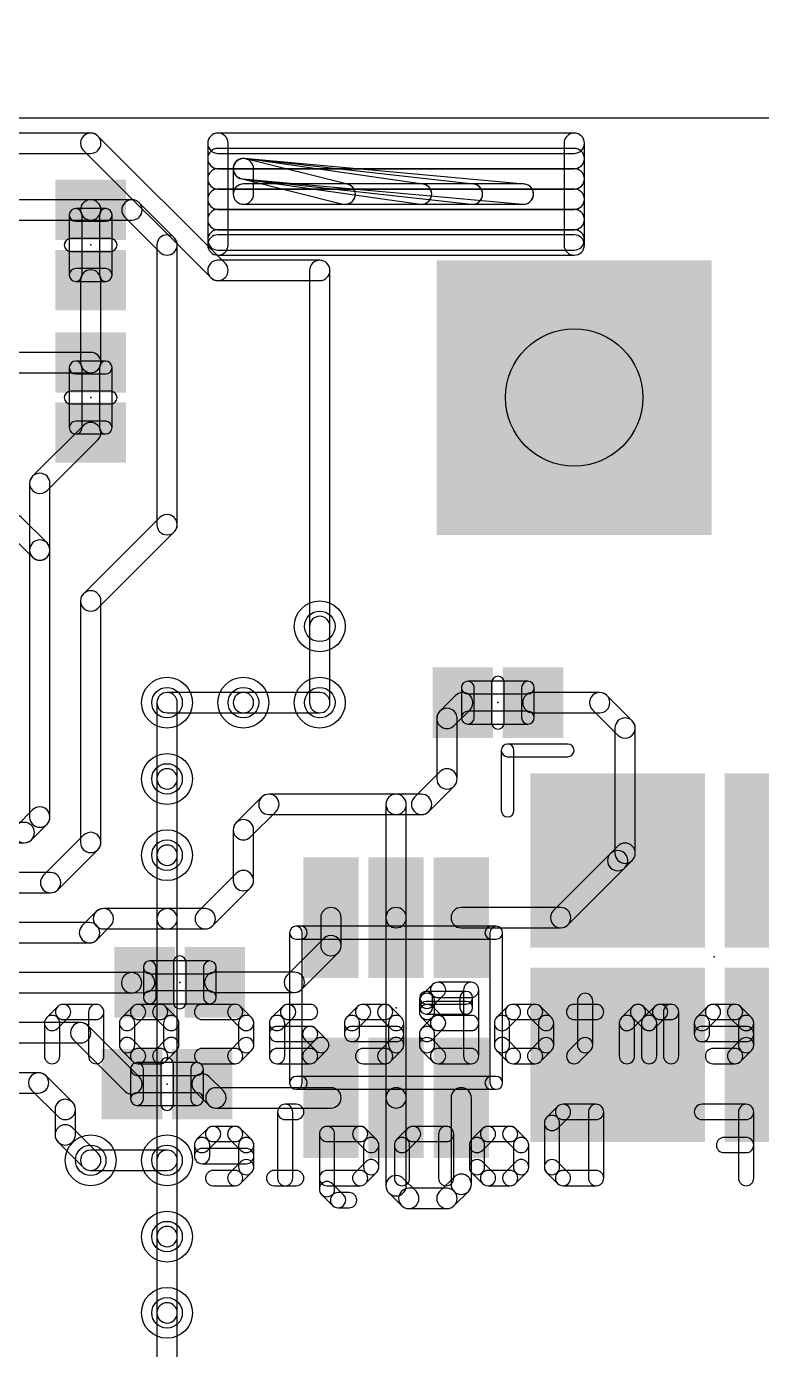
# Model space of a CAD drawing. Extents: x -0.33 to 1.78, y -0.01 to 4.1.
# Drawn here: x 0.935 to 1.224, y 1.276 to 1.796 of the extents above; entities that cross this region are included whole.
import ezdxf

# ---------------------------------------------------------------- set-up
doc = ezdxf.new("R2010")
doc.units = 0
for name, color, linetype in [('1', 22, 'CONTINUOUS'), ('15', 22, 'CONTINUOUS'), ('16', 175, 'CONTINUOUS'), ('18', 82, 'CONTINUOUS'), ('2', 175, 'CONTINUOUS'), ('21', 253, 'CONTINUOUS'), ('23', 7, 'CONTINUOUS'), ('26', 253, 'CONTINUOUS'), ('29', 253, 'CONTINUOUS'), ('30', 253, 'CONTINUOUS'), ('46', 140, 'CONTINUOUS')]:
    doc.layers.add(name, color=color, linetype=linetype)

# ---------------------------------------------------------------- blocks, each defined once
blk = doc.blocks.new('RECT')
blk.add_solid([(-0.5, -0.5), (0.5, -0.5), (-0.5, 0.5), (0.5, 0.5)])
blk = doc.blocks.new('ROUNDV')
blk.add_circle((0, 0), 0.5)
blk = doc.blocks.new('SQUAREV')
blk.add_solid([(-0.5, -0.5), (0.5, -0.5), (-0.5, 0.5), (0.5, 0.5)])

msp = doc.modelspace()

# ---------------------------------------------------------------- linework, layer by layer
at = {"layer": '1'}
for points in [[(0.26, 1.746), (0.96, 1.746, 1), (0.96, 1.754), (0.26, 1.754, 1)], [(0.957172, 1.747172), (1.007172, 1.697172, 1), (1.012828, 1.702828), (0.962828, 1.752828, 1)], [(1.016, 1.74), (1.016, 1.73, 1), (1.024, 1.73), (1.024, 1.74, 1)], [(1.06097, 1.733881), (1.02097, 1.743881, 1), (1.01903, 1.736119), (1.05903, 1.726119, 1)], [(1.02, 1.726), (1.06, 1.726, 1), (1.06, 1.734), (1.02, 1.734, 1)], [(0.905591, 1.71978), (0.96, 1.71978, 1), (0.96, 1.72778), (0.905591, 1.72778, 1)], [(0.97622, 1.72778), (0.96, 1.72778, 1), (0.96, 1.71978), (0.97622, 1.71978, 1)], [(0.992828, 1.712828), (0.979049, 1.726608, 1), (0.973392, 1.720951), (0.987172, 1.707172, 1)], [(0.994, 1.6), (0.994, 1.71, 1), (0.986, 1.71), (0.986, 1.6, 1)], [(1.01, 1.696), (1.05, 1.696, 1), (1.05, 1.704), (1.01, 1.704, 1)], [(1.046, 1.7), (1.046, 1.53, 1), (1.054, 1.53), (1.054, 1.7, 1)], [(0.964, 1.66378), (0.964, 1.69622, 1), (0.956, 1.69622), (0.956, 1.66378, 1)], [(0.96, 1.66778), (0.908583, 1.66778, 1), (0.908583, 1.65978), (0.96, 1.65978, 1)], [(0.942828, 1.613392), (0.962828, 1.633392, 1), (0.957172, 1.639049), (0.937172, 1.619049, 1)], [(0.944, 1.59), (0.944, 1.61622, 1), (0.936, 1.61622), (0.936, 1.59, 1)], [(0.927172, 1.597172), (0.937172, 1.587172, 1), (0.942828, 1.592828), (0.932828, 1.602828, 1)], [(0.962828, 1.567172), (0.992828, 1.597172, 1), (0.987172, 1.602828), (0.957172, 1.572828, 1)], [(0.944, 1.485), (0.944, 1.59, 1), (0.936, 1.59), (0.936, 1.485, 1)], [(0.964, 1.475), (0.964, 1.57, 1), (0.956, 1.57), (0.956, 1.475, 1)], [(1.054, 1.53), (1.054, 1.56, 1), (1.046, 1.56), (1.046, 1.53, 1)], [(1.05, 1.534), (0.99, 1.534, 1), (0.99, 1.526), (1.05, 1.526, 1)], [(0.986, 1.53), (0.986, 1.23, 1), (0.994, 1.23), (0.994, 1.53, 1)], [(0.994, 1.5), (0.994, 1.53, 1), (0.986, 1.53), (0.986, 1.5, 1)], [(0.99, 1.526), (1.02, 1.526, 1), (1.02, 1.534), (0.99, 1.534, 1)], [(1.02, 1.526), (1.05, 1.526, 1), (1.05, 1.534), (1.02, 1.534, 1)], [(1.102828, 1.520951), (1.109049, 1.527172, 1), (1.103392, 1.532828), (1.097172, 1.526608, 1)], [(1.13378, 1.526), (1.16, 1.526, 1), (1.16, 1.534), (1.13378, 1.534, 1)], [(1.157172, 1.527172), (1.167172, 1.517172, 1), (1.172828, 1.522828), (1.162828, 1.532828, 1)], [(1.104, 1.5), (1.104, 1.52378, 1), (1.096, 1.52378), (1.096, 1.5, 1)], [(1.166, 1.52), (1.166, 1.470787, 1), (1.174, 1.470787), (1.174, 1.52, 1)], [(0.994, 1.47), (0.994, 1.5, 1), (0.986, 1.5), (0.986, 1.47, 1)], [(1.092828, 1.487172), (1.102828, 1.497172, 1), (1.097172, 1.502828), (1.087172, 1.492828, 1)], [(1.022828, 1.477172), (1.032828, 1.487172, 1), (1.027172, 1.492828), (1.017172, 1.482828, 1)], [(1.03, 1.486), (1.08, 1.486, 1), (1.08, 1.494), (1.03, 1.494, 1)], [(1.08, 1.486), (1.09, 1.486, 1), (1.09, 1.494), (1.08, 1.494, 1)], [(1.084, 1.445433), (1.084, 1.49, 1), (1.076, 1.49), (1.076, 1.445433, 1)], [(0.936726, 1.476069), (0.942828, 1.482172, 1), (0.937172, 1.487828), (0.931069, 1.481726, 1)], [(1.024, 1.46), (1.024, 1.48, 1), (1.016, 1.48), (1.016, 1.46, 1)], [(0.914331, 1.474898), (0.933898, 1.474898, 1), (0.933898, 1.482898), (0.914331, 1.482898, 1)], [(0.947041, 1.456384), (0.962828, 1.472172, 1), (0.957172, 1.477828), (0.941384, 1.462041, 1)], [(0.986, 1.47), (0.986, 1.445, 1), (0.994, 1.445), (0.994, 1.47, 1)], [(1.167172, 1.473616), (1.164278, 1.470722, 1), (1.169935, 1.465065), (1.172828, 1.467959, 1)], [(1.147474, 1.442605), (1.169935, 1.465065, 1), (1.164278, 1.470722), (1.141817, 1.448261, 1)], [(0.914331, 1.455213), (0.944213, 1.455213, 1), (0.944213, 1.463213), (0.914331, 1.463213, 1)], [(1.007828, 1.442172), (1.022828, 1.457172, 1), (1.017172, 1.462828), (1.002172, 1.447828, 1)], [(0.962356, 1.436699), (0.967828, 1.442172, 1), (0.962172, 1.447828), (0.956699, 1.442356, 1)], [(0.965, 1.441), (0.99, 1.441, 1), (0.99, 1.449), (0.965, 1.449, 1)], [(0.99, 1.441), (1.005, 1.441, 1), (1.005, 1.449), (0.99, 1.449, 1)], [(1.058409, 1.434409), (1.058409, 1.445433, 1), (1.050409, 1.445433), (1.050409, 1.434409, 1)], [(1.076, 1.445433), (1.076, 1.374567, 1), (1.084, 1.374567), (1.084, 1.445433, 1)], [(1.105591, 1.441433), (1.144646, 1.441433, 1), (1.144646, 1.449433), (1.105591, 1.449433, 1)], [(0.914331, 1.435528), (0.959528, 1.435528, 1), (0.959528, 1.443528), (0.914331, 1.443528, 1)], [(1.042828, 1.417172), (1.057238, 1.431581, 1), (1.051581, 1.437238), (1.037172, 1.422828, 1)], [(0.914331, 1.415843), (0.976063, 1.415843, 1), (0.976063, 1.423843), (0.914331, 1.423843, 1)], [(0.976185, 1.415844), (0.981343, 1.416002, 1), (0.981098, 1.423998), (0.975941, 1.423841, 1)], [(1.00878, 1.416), (1.04, 1.416, 1), (1.04, 1.424), (1.00878, 1.424, 1)], [(0.914331, 1.396157), (0.956063, 1.396157, 1), (0.956063, 1.404157), (0.914331, 1.404157, 1)], [(0.953235, 1.397329), (0.973392, 1.377172, 1), (0.979049, 1.382828), (0.958891, 1.402986, 1)], [(0.939528, 1.384472), (0.914331, 1.384472, 1), (0.914331, 1.376472), (0.939528, 1.376472, 1)], [(0.936699, 1.377644), (0.947172, 1.367172, 1), (0.952828, 1.372828), (0.942356, 1.383301, 1)], [(1.012041, 1.377395), (1.006608, 1.382828, 1), (1.000951, 1.377172), (1.006384, 1.371739, 1)], [(0.946, 1.37), (0.946, 1.36, 1), (0.954, 1.36), (0.954, 1.37, 1)], [(1.054409, 1.378567), (1.009213, 1.378567, 1), (1.009213, 1.370567), (1.054409, 1.370567, 1)], [(1.076, 1.374567), (1.076, 1.34, 1), (1.084, 1.34), (1.084, 1.374567, 1)], [(1.109591, 1.340591), (1.109591, 1.374567, 1), (1.101591, 1.374567), (1.101591, 1.340591, 1)], [(0.947172, 1.357172), (0.957172, 1.347172, 1), (0.962828, 1.352828), (0.952828, 1.362828, 1)], [(0.96, 1.346), (0.99, 1.346, 1), (0.99, 1.354), (0.96, 1.354, 1)], [(0.986, 1.35), (0.986, 1.32, 1), (0.994, 1.32), (0.994, 1.35, 1)], [(1.077172, 1.337172), (1.082172, 1.332172, 1), (1.087828, 1.337828), (1.082828, 1.342828, 1)], [(1.102828, 1.332172), (1.108419, 1.337762, 1), (1.102762, 1.343419), (1.097172, 1.337828, 1)], [(1.085, 1.331), (1.1, 1.331, 1), (1.1, 1.339), (1.085, 1.339, 1)], [(0.986, 1.32), (0.986, 1.29, 1), (0.994, 1.29), (0.994, 1.32, 1)], [(0.986, 1.29), (0.986, 1.26, 1), (0.994, 1.26), (0.994, 1.29, 1)]]:
    msp.add_lwpolyline(points, format="xyb", close=True, dxfattribs=at)
at = {"layer": '15'}
for points in [[(1.016, 1.74), (1.016, 1.73, 1), (1.024, 1.73), (1.024, 1.74, 1)], [(1.110442, 1.733976), (1.020442, 1.743976, 1), (1.019558, 1.736024), (1.109558, 1.726024, 1)], [(1.02, 1.726), (1.11, 1.726, 1), (1.11, 1.734), (1.02, 1.734, 1)]]:
    msp.add_lwpolyline(points, format="xyb", close=True, dxfattribs=at)
at = {"layer": '16'}
for points in [[(0.26, 1.746), (0.96, 1.746, 1), (0.96, 1.754), (0.26, 1.754, 1)], [(0.957172, 1.747172), (1.007172, 1.697172, 1), (1.012828, 1.702828), (0.962828, 1.752828, 1)], [(1.016, 1.74), (1.016, 1.73, 1), (1.024, 1.73), (1.024, 1.74, 1)], [(1.130362, 1.733984), (1.020362, 1.743984, 1), (1.019638, 1.736016), (1.129638, 1.726016, 1)], [(1.02, 1.726), (1.13, 1.726, 1), (1.13, 1.734), (1.02, 1.734, 1)], [(1.01, 1.696), (1.05, 1.696, 1), (1.05, 1.704), (1.01, 1.704, 1)], [(1.046, 1.7), (1.046, 1.53, 1), (1.054, 1.53), (1.054, 1.7, 1)], [(1.05, 1.534), (0.99, 1.534, 1), (0.99, 1.526), (1.05, 1.526, 1)], [(0.986, 1.53), (0.986, 1.23, 1), (0.994, 1.23), (0.994, 1.53, 1)]]:
    msp.add_lwpolyline(points, format="xyb", close=True, dxfattribs=at)
at = {"layer": '2'}
for points in [[(1.016, 1.74), (1.016, 1.73, 1), (1.024, 1.73), (1.024, 1.74, 1)], [(1.090566, 1.73396), (1.020566, 1.74396, 1), (1.019434, 1.73604), (1.089434, 1.72604, 1)], [(1.02, 1.726), (1.09, 1.726, 1), (1.09, 1.734), (1.02, 1.734, 1)]]:
    msp.add_lwpolyline(points, format="xyb", close=True, dxfattribs=at)
at = {"layer": '21'}
for points in [[(0.952126, 1.7075), (0.967874, 1.7075, 1), (0.967874, 1.7125), (0.952126, 1.7125, 1)], [(0.952126, 1.6475), (0.967874, 1.6475, 1), (0.967874, 1.6525), (0.952126, 1.6525, 1)], [(1.1225, 1.522126), (1.1225, 1.537874, 1), (1.1175, 1.537874), (1.1175, 1.522126, 1)], [(1.147421, 1.513701), (1.123799, 1.513701, 1), (1.123799, 1.508701), (1.147421, 1.508701, 1)], [(1.121299, 1.511201), (1.121299, 1.487579, 1), (1.126299, 1.487579), (1.126299, 1.511201, 1)], [(1.04063, 1.437028), (1.042598, 1.437028, 1), (1.042598, 1.442028), (1.04063, 1.442028, 1)], [(1.03813, 1.439528), (1.03813, 1.380472, 1), (1.04313, 1.380472), (1.04313, 1.439528, 1)], [(1.117402, 1.437028), (1.11937, 1.437028, 1), (1.11937, 1.442028), (1.117402, 1.442028, 1)], [(1.11687, 1.439528), (1.11687, 1.380472, 1), (1.12187, 1.380472), (1.12187, 1.439528, 1)], [(0.9925, 1.427874), (0.9925, 1.412126, 1), (0.9975, 1.412126), (0.9975, 1.427874, 1)], [(1.107559, 1.416437), (1.091811, 1.416437, 1), (1.091811, 1.411437), (1.107559, 1.411437, 1)], [(1.089311, 1.413937), (1.089311, 1.41, 1), (1.094311, 1.41), (1.094311, 1.413937, 1)], [(1.110059, 1.41), (1.110059, 1.413937, 1), (1.105059, 1.413937), (1.105059, 1.41, 1)], [(1.091811, 1.4075), (1.107559, 1.4075, 1), (1.107559, 1.4125), (1.091811, 1.4125, 1)], [(0.9875, 1.387874), (0.9875, 1.372126, 1), (0.9925, 1.372126), (0.9925, 1.387874, 1)], [(1.04063, 1.377972), (1.042598, 1.377972, 1), (1.042598, 1.382972), (1.04063, 1.382972, 1)], [(1.11937, 1.382972), (1.117402, 1.382972, 1), (1.117402, 1.377972), (1.11937, 1.377972, 1)]]:
    msp.add_lwpolyline(points, format="xyb", close=True, dxfattribs=at)
at = {"layer": '23'}
for points in [[(0.956594, 1.698189), (0.956594, 1.721811, 1), (0.951594, 1.721811), (0.951594, 1.698189, 1)], [(0.954094, 1.719311), (0.965906, 1.719311, 1), (0.965906, 1.724311), (0.954094, 1.724311, 1)], [(0.963406, 1.721811), (0.963406, 1.698189, 1), (0.968406, 1.698189), (0.968406, 1.721811, 1)], [(0.965906, 1.700689), (0.954094, 1.700689, 1), (0.954094, 1.695689), (0.965906, 1.695689, 1)], [(0.956594, 1.638189), (0.956594, 1.661811, 1), (0.951594, 1.661811), (0.951594, 1.638189, 1)], [(0.954094, 1.659311), (0.965906, 1.659311, 1), (0.965906, 1.664311), (0.954094, 1.664311, 1)], [(0.963406, 1.661811), (0.963406, 1.638189, 1), (0.968406, 1.638189), (0.968406, 1.661811, 1)], [(0.965906, 1.640689), (0.954094, 1.640689, 1), (0.954094, 1.635689), (0.965906, 1.635689, 1)], [(1.110689, 1.524094), (1.110689, 1.535906, 1), (1.105689, 1.535906), (1.105689, 1.524094, 1)], [(1.108189, 1.533406), (1.131811, 1.533406, 1), (1.131811, 1.538406), (1.108189, 1.538406, 1)], [(1.129311, 1.535906), (1.129311, 1.524094, 1), (1.134311, 1.524094), (1.134311, 1.535906, 1)], [(1.131811, 1.526594), (1.108189, 1.526594, 1), (1.108189, 1.521594), (1.131811, 1.521594, 1)], [(1.04313, 1.380472), (1.04313, 1.439528, 1), (1.03813, 1.439528), (1.03813, 1.380472, 1)], [(1.04063, 1.437028), (1.11937, 1.437028, 1), (1.11937, 1.442028), (1.04063, 1.442028, 1)], [(1.11687, 1.439528), (1.11687, 1.380472, 1), (1.12187, 1.380472), (1.12187, 1.439528, 1)], [(0.983189, 1.423406), (1.006811, 1.423406, 1), (1.006811, 1.428406), (0.983189, 1.428406, 1)], [(0.985689, 1.414094), (0.985689, 1.425906, 1), (0.980689, 1.425906), (0.980689, 1.414094, 1)], [(1.004311, 1.425906), (1.004311, 1.414094, 1), (1.009311, 1.414094), (1.009311, 1.425906, 1)], [(1.006811, 1.416594), (0.983189, 1.416594, 1), (0.983189, 1.411594), (1.006811, 1.411594, 1)], [(0.978189, 1.383406), (1.001811, 1.383406, 1), (1.001811, 1.388406), (0.978189, 1.388406, 1)], [(0.980689, 1.374094), (0.980689, 1.385906, 1), (0.975689, 1.385906), (0.975689, 1.374094, 1)], [(0.999311, 1.385906), (0.999311, 1.374094, 1), (1.004311, 1.374094), (1.004311, 1.385906, 1)], [(1.11937, 1.382972), (1.04063, 1.382972, 1), (1.04063, 1.377972), (1.11937, 1.377972, 1)], [(1.001811, 1.376594), (0.978189, 1.376594, 1), (0.978189, 1.371594), (1.001811, 1.371594, 1)]]:
    msp.add_lwpolyline(points, format="xyb", close=True, dxfattribs=at)
for p in [(0.96, 1.71), (0.96, 1.65), (1.12, 1.53), (1.205, 1.43), (0.995, 1.42), (1.08, 1.41), (0.99, 1.38)]:
    msp.add_point(p, dxfattribs=at)
at = {"layer": '26'}
for points in [[(1.094363, 1.419143), (1.090026, 1.414806, 1), (1.094269, 1.410564), (1.098606, 1.414901, 1)], [(1.089148, 1.412685), (1.089148, 1.408348, 1), (1.095148, 1.408348), (1.095148, 1.412685, 1)], [(1.109496, 1.420022), (1.096485, 1.420022, 1), (1.096485, 1.414022), (1.109496, 1.414022, 1)], [(1.112496, 1.391), (1.112496, 1.417022, 1), (1.106496, 1.417022), (1.106496, 1.391, 1)], [(1.151267, 1.412685), (1.151267, 1.395337, 1), (1.157267, 1.395337), (1.157267, 1.412685, 1)], [(0.947038, 1.410469), (0.942701, 1.406132, 1), (0.946943, 1.40189), (0.95128, 1.406227, 1)], [(0.96217, 1.411348), (0.949159, 1.411348, 1), (0.949159, 1.405348), (0.96217, 1.405348, 1)], [(0.96517, 1.391), (0.96517, 1.408348, 1), (0.95917, 1.408348), (0.95917, 1.391, 1)], [(0.976408, 1.40189), (0.980745, 1.406227, 1), (0.976503, 1.410469), (0.972166, 1.406132, 1)], [(0.978624, 1.405348), (0.987298, 1.405348, 1), (0.987298, 1.411348), (0.978624, 1.411348, 1)], [(0.985177, 1.406227), (0.989514, 1.40189, 1), (0.993756, 1.406132), (0.989419, 1.410469, 1)], [(1.003752, 1.405348), (1.016763, 1.405348, 1), (1.016763, 1.411348), (1.003752, 1.411348, 1)], [(1.014642, 1.406227), (1.018979, 1.40189, 1), (1.023222, 1.406132), (1.018885, 1.410469, 1)], [(1.035433, 1.410469), (1.031096, 1.406132, 1), (1.035339, 1.40189), (1.039676, 1.406227, 1)], [(1.046228, 1.411348), (1.037554, 1.411348, 1), (1.037554, 1.405348), (1.046228, 1.405348, 1)], [(1.064898, 1.410469), (1.060561, 1.406132, 1), (1.064804, 1.40189), (1.069141, 1.406227, 1)], [(1.075694, 1.411348), (1.06702, 1.411348, 1), (1.06702, 1.405348), (1.075694, 1.405348, 1)], [(1.082152, 1.406132), (1.077815, 1.410469, 1), (1.073572, 1.406227), (1.077909, 1.40189, 1)], [(1.090026, 1.406227), (1.094363, 1.40189, 1), (1.098606, 1.406132), (1.094269, 1.410469, 1)], [(1.123734, 1.40189), (1.128071, 1.406227, 1), (1.123829, 1.410469), (1.119492, 1.406132, 1)], [(1.12595, 1.405348), (1.134624, 1.405348, 1), (1.134624, 1.411348), (1.12595, 1.411348, 1)], [(1.132503, 1.406227), (1.13684, 1.40189, 1), (1.141082, 1.406132), (1.136745, 1.410469, 1)], [(1.158604, 1.411348), (1.14993, 1.411348, 1), (1.14993, 1.405348), (1.158604, 1.405348, 1)], [(1.172937, 1.410469), (1.1686, 1.406132, 1), (1.172843, 1.40189), (1.17718, 1.406227, 1)], [(1.181517, 1.406132), (1.17718, 1.410469, 1), (1.172937, 1.406227), (1.177274, 1.40189, 1)], [(1.181611, 1.410469), (1.177274, 1.406132, 1), (1.181517, 1.40189), (1.185854, 1.406227, 1)], [(1.18807, 1.411348), (1.183733, 1.411348, 1), (1.183733, 1.405348), (1.18807, 1.405348, 1)], [(1.19107, 1.391), (1.19107, 1.408348, 1), (1.18507, 1.408348), (1.18507, 1.391, 1)], [(1.202402, 1.410469), (1.198065, 1.406132, 1), (1.202308, 1.40189), (1.206645, 1.406227, 1)], [(1.213198, 1.411348), (1.204524, 1.411348, 1), (1.204524, 1.405348), (1.213198, 1.405348, 1)], [(1.219656, 1.406132), (1.215319, 1.410469, 1), (1.211077, 1.406227), (1.215413, 1.40189, 1)], [(0.941822, 1.404011), (0.941822, 1.391, 1), (0.947822, 1.391), (0.947822, 1.404011, 1)], [(0.977287, 1.395337), (0.977287, 1.404011, 1), (0.971287, 1.404011), (0.971287, 1.395337, 1)], [(0.988635, 1.404011), (0.988635, 1.395337, 1), (0.994635, 1.395337), (0.994635, 1.404011, 1)], [(1.0181, 1.404011), (1.0181, 1.395337, 1), (1.0241, 1.395337), (1.0241, 1.404011, 1)], [(1.030217, 1.404011), (1.030217, 1.391, 1), (1.036217, 1.391), (1.036217, 1.404011, 1)], [(1.059683, 1.404011), (1.059683, 1.399674, 1), (1.065683, 1.399674), (1.065683, 1.404011, 1)], [(1.083031, 1.395337), (1.083031, 1.404011, 1), (1.077031, 1.404011), (1.077031, 1.395337, 1)], [(1.094363, 1.406132), (1.090026, 1.401795, 1), (1.094269, 1.397553), (1.098606, 1.40189, 1)], [(1.109496, 1.407011), (1.096485, 1.407011, 1), (1.096485, 1.401011), (1.109496, 1.401011, 1)], [(1.124613, 1.395337), (1.124613, 1.404011, 1), (1.118613, 1.404011), (1.118613, 1.395337, 1)], [(1.135961, 1.404011), (1.135961, 1.395337, 1), (1.141961, 1.395337), (1.141961, 1.404011, 1)], [(1.167722, 1.404011), (1.167722, 1.391, 1), (1.173722, 1.391), (1.173722, 1.404011, 1)], [(1.176396, 1.404011), (1.176396, 1.391, 1), (1.182396, 1.391), (1.182396, 1.404011, 1)], [(1.197187, 1.404011), (1.197187, 1.399674, 1), (1.203187, 1.399674), (1.203187, 1.404011, 1)], [(1.220535, 1.395337), (1.220535, 1.404011, 1), (1.214535, 1.404011), (1.214535, 1.395337, 1)], [(1.046228, 1.402674), (1.033217, 1.402674, 1), (1.033217, 1.396674), (1.046228, 1.396674, 1)], [(1.052687, 1.397458), (1.04835, 1.401795, 1), (1.044107, 1.397553), (1.048444, 1.393216, 1)], [(1.062683, 1.396674), (1.080031, 1.396674, 1), (1.080031, 1.402674), (1.062683, 1.402674, 1)], [(1.089148, 1.399674), (1.089148, 1.395337, 1), (1.095148, 1.395337), (1.095148, 1.399674, 1)], [(1.200187, 1.396674), (1.217535, 1.396674, 1), (1.217535, 1.402674), (1.200187, 1.402674, 1)], [(0.980745, 1.393121), (0.976408, 1.397458, 1), (0.972166, 1.393216), (0.976503, 1.388879, 1)], [(0.989514, 1.397458), (0.985177, 1.393121, 1), (0.989419, 1.388879), (0.993756, 1.393216, 1)], [(1.018979, 1.397458), (1.014642, 1.393121, 1), (1.018885, 1.388879), (1.023222, 1.393216, 1)], [(1.04835, 1.388879), (1.052687, 1.393216, 1), (1.048444, 1.397458), (1.044107, 1.393121, 1)], [(1.077815, 1.388879), (1.082152, 1.393216, 1), (1.077909, 1.397458), (1.073572, 1.393121, 1)], [(1.090026, 1.393216), (1.094363, 1.388879, 1), (1.098606, 1.393121), (1.094269, 1.397458, 1)], [(1.128071, 1.393121), (1.123734, 1.397458, 1), (1.119492, 1.393216), (1.123829, 1.388879, 1)], [(1.13684, 1.397458), (1.132503, 1.393121, 1), (1.136745, 1.388879), (1.141082, 1.393216, 1)], [(1.152146, 1.397458), (1.147809, 1.393121, 1), (1.152052, 1.388879), (1.156389, 1.393216, 1)], [(1.215319, 1.388879), (1.219656, 1.393216, 1), (1.215413, 1.397458), (1.211077, 1.393121, 1)], [(0.987298, 1.394), (0.978624, 1.394, 1), (0.978624, 1.388), (0.987298, 1.388, 1)], [(1.016763, 1.394), (1.003752, 1.394, 1), (1.003752, 1.388), (1.016763, 1.388, 1)], [(1.033217, 1.388), (1.046228, 1.388, 1), (1.046228, 1.394), (1.033217, 1.394, 1)], [(1.06702, 1.388), (1.075694, 1.388, 1), (1.075694, 1.394), (1.06702, 1.394, 1)], [(1.096485, 1.388), (1.109496, 1.388, 1), (1.109496, 1.394), (1.096485, 1.394, 1)], [(1.134624, 1.394), (1.12595, 1.394, 1), (1.12595, 1.388), (1.134624, 1.388, 1)], [(1.204524, 1.388), (1.213198, 1.388, 1), (1.213198, 1.394), (1.204524, 1.394, 1)], [(1.040744, 1.372022), (1.036407, 1.372022, 1), (1.036407, 1.366022), (1.040744, 1.366022, 1)], [(1.033407, 1.369022), (1.033407, 1.343, 1), (1.039407, 1.343), (1.039407, 1.369022, 1)], [(1.143378, 1.362564), (1.147715, 1.366901, 1), (1.143472, 1.371143), (1.139135, 1.366806, 1)], [(1.145593, 1.366022), (1.158604, 1.366022, 1), (1.158604, 1.372022), (1.145593, 1.372022, 1)], [(1.155604, 1.369022), (1.155604, 1.343, 1), (1.161604, 1.343), (1.161604, 1.369022, 1)], [(1.217535, 1.372022), (1.200187, 1.372022, 1), (1.200187, 1.366022), (1.217535, 1.366022, 1)], [(1.220535, 1.343), (1.220535, 1.369022, 1), (1.214535, 1.369022), (1.214535, 1.343, 1)], [(1.144256, 1.347337), (1.144256, 1.364685, 1), (1.138256, 1.364685), (1.138256, 1.347337, 1)], [(1.000752, 1.356011), (1.000752, 1.351674, 1), (1.006752, 1.351674), (1.006752, 1.356011, 1)], [(1.005968, 1.362469), (1.001631, 1.358132, 1), (1.005874, 1.35389), (1.010211, 1.358227, 1)], [(1.016763, 1.363348), (1.008089, 1.363348, 1), (1.008089, 1.357348), (1.016763, 1.357348, 1)], [(1.023222, 1.358132), (1.018885, 1.362469, 1), (1.014642, 1.358227), (1.018979, 1.35389, 1)], [(1.0241, 1.347337), (1.0241, 1.356011, 1), (1.0181, 1.356011), (1.0181, 1.347337, 1)], [(1.055861, 1.338663), (1.055861, 1.360348, 1), (1.049861, 1.360348), (1.049861, 1.338663, 1)], [(1.052861, 1.357348), (1.065872, 1.357348, 1), (1.065872, 1.363348), (1.052861, 1.363348, 1)], [(1.063751, 1.358227), (1.068088, 1.35389, 1), (1.07233, 1.358132), (1.067993, 1.362469, 1)], [(1.067209, 1.356011), (1.067209, 1.347337, 1), (1.073209, 1.347337), (1.073209, 1.356011, 1)], [(1.084542, 1.362469), (1.080205, 1.358132, 1), (1.084447, 1.35389), (1.088784, 1.358227, 1)], [(1.079326, 1.356011), (1.079326, 1.343, 1), (1.085326, 1.343), (1.085326, 1.356011, 1)], [(1.099674, 1.363348), (1.086663, 1.363348, 1), (1.086663, 1.357348), (1.099674, 1.357348, 1)], [(1.102674, 1.343), (1.102674, 1.360348, 1), (1.096674, 1.360348), (1.096674, 1.343, 1)], [(1.114791, 1.347337), (1.114791, 1.356011, 1), (1.108791, 1.356011), (1.108791, 1.347337, 1)], [(1.113913, 1.35389), (1.11825, 1.358227, 1), (1.114007, 1.362469), (1.10967, 1.358132, 1)], [(1.116128, 1.357348), (1.124802, 1.357348, 1), (1.124802, 1.363348), (1.116128, 1.363348, 1)], [(1.122681, 1.358227), (1.127018, 1.35389, 1), (1.131261, 1.358132), (1.126924, 1.362469, 1)], [(1.126139, 1.356011), (1.126139, 1.347337, 1), (1.132139, 1.347337), (1.132139, 1.356011, 1)], [(1.217535, 1.359011), (1.208861, 1.359011, 1), (1.208861, 1.353011), (1.217535, 1.353011, 1)], [(1.003752, 1.348674), (1.0211, 1.348674, 1), (1.0211, 1.354674), (1.003752, 1.354674, 1)], [(1.018885, 1.340879), (1.023222, 1.345216, 1), (1.018979, 1.349458), (1.014642, 1.345121, 1)], [(1.068088, 1.349458), (1.063751, 1.345121, 1), (1.067993, 1.340879), (1.07233, 1.345216, 1)], [(1.11825, 1.345121), (1.113913, 1.349458, 1), (1.10967, 1.345216), (1.114007, 1.340879, 1)], [(1.127018, 1.349458), (1.122681, 1.345121, 1), (1.126924, 1.340879), (1.131261, 1.345216, 1)], [(1.147715, 1.345121), (1.143378, 1.349458, 1), (1.139135, 1.345216), (1.143472, 1.340879, 1)], [(1.008089, 1.34), (1.016763, 1.34, 1), (1.016763, 1.346), (1.008089, 1.346, 1)], [(1.040744, 1.346), (1.03207, 1.346, 1), (1.03207, 1.34), (1.040744, 1.34, 1)], [(1.065872, 1.346), (1.052861, 1.346, 1), (1.052861, 1.34), (1.065872, 1.34, 1)], [(1.124802, 1.346), (1.116128, 1.346, 1), (1.116128, 1.34), (1.124802, 1.34, 1)], [(1.158604, 1.346), (1.145593, 1.346, 1), (1.145593, 1.34), (1.158604, 1.34, 1)], [(1.059319, 1.336447), (1.054982, 1.340784, 1), (1.05074, 1.336542), (1.055077, 1.332205, 1)], [(1.061535, 1.337326), (1.057198, 1.337326, 1), (1.057198, 1.331326), (1.061535, 1.331326, 1)]]:
    msp.add_lwpolyline(points, format="xyb", close=True, dxfattribs=at)
at = {"layer": '29'}
for points in [[(1.006, 1.75), (1.006, 1.71, 1), (1.014, 1.71), (1.014, 1.75, 1)], [(1.15, 1.754), (1.01, 1.754, 1), (1.01, 1.746), (1.15, 1.746, 1)], [(1.154, 1.71), (1.154, 1.75, 1), (1.146, 1.75), (1.146, 1.71, 1)], [(1.01, 1.74), (1.15, 1.74, 1), (1.15, 1.748), (1.01, 1.748, 1)], [(1.01, 1.732), (1.15, 1.732, 1), (1.15, 1.74), (1.01, 1.74, 1)], [(1.01, 1.724), (1.15, 1.724, 1), (1.15, 1.732), (1.01, 1.732, 1)], [(1.01, 1.716), (1.15, 1.716, 1), (1.15, 1.724), (1.01, 1.724, 1)], [(1.01, 1.708), (1.15, 1.708, 1), (1.15, 1.716), (1.01, 1.716, 1)], [(1.01, 1.706), (1.15, 1.706, 1), (1.15, 1.714), (1.01, 1.714, 1)]]:
    msp.add_lwpolyline(points, format="xyb", close=True, dxfattribs=at)
at = {"layer": '46'}
msp.add_lwpolyline([(1.28, 1.86), (0.85, 1.86, 1), (0.85, 1.76), (1.28, 1.76, 1)], format="xyb", close=True, dxfattribs=at)

# ---------------------------------------------------------------- block references
at = {"layer": '1'}
for p, xscale, yscale, rotation in [((0.96, 1.72378), 0.015748, 0.019685, 90), ((0.96, 1.69622), 0.015748, 0.019685, 90), ((0.96, 1.66378), 0.015748, 0.019685, 90), ((0.96, 1.63622), 0.015748, 0.019685, 90), ((1.10622, 1.53), 0.015748, 0.019685, 180), ((1.13378, 1.53), 0.015748, 0.019685, 180), ((1.054409, 1.445433), 0.03937, 0.01378, 90), ((1.08, 1.445433), 0.03937, 0.01378, 90), ((1.105591, 1.445433), 0.03937, 0.01378, 90), ((1.054409, 1.374567), 0.03937, 0.01378, 270), ((1.08, 1.374567), 0.03937, 0.01378, 270), ((1.105591, 1.374567), 0.03937, 0.01378, 270)]:
    msp.add_blockref('RECT', p, dxfattribs=dict(at, xscale=xscale, yscale=yscale, rotation=rotation))
for p, xscale, yscale in [((1.167106, 1.467894), 0.06063, 0.06063), ((1.243484, 1.467894), 0.06063, 0.06063), ((0.98122, 1.42), 0.015748, 0.019685), ((1.00878, 1.42), 0.015748, 0.019685), ((1.167106, 1.391516), 0.06063, 0.06063), ((1.243484, 1.391516), 0.06063, 0.06063), ((0.97622, 1.38), 0.015748, 0.019685), ((1.00378, 1.38), 0.015748, 0.019685)]:
    msp.add_blockref('RECT', p, dxfattribs=dict(at, xscale=xscale, yscale=yscale))
at = {"layer": '18'}
for name, p, xscale, yscale in [('SQUAREV', (1.15, 1.65), 0.1, 0.1), ('SQUAREV', (1.15, 1.65), 0.1, 0.1), ('ROUNDV', (1.15, 1.65), 0.054, 0.054), ('ROUNDV', (1.15, 1.65), 0.054, 0.054), ('ROUNDV', (1.05, 1.56), 0.02, 0.02), ('ROUNDV', (1.05, 1.56), 0.02, 0.02), ('ROUNDV', (1.05, 1.56), 0.012, 0.012), ('ROUNDV', (1.05, 1.56), 0.012, 0.012), ('ROUNDV', (0.99, 1.53), 0.02, 0.02), ('ROUNDV', (0.99, 1.53), 0.02, 0.02), ('ROUNDV', (0.99, 1.53), 0.012, 0.012), ('ROUNDV', (0.99, 1.53), 0.012, 0.012), ('ROUNDV', (1.02, 1.53), 0.02, 0.02), ('ROUNDV', (1.02, 1.53), 0.02, 0.02), ('ROUNDV', (1.02, 1.53), 0.012, 0.012), ('ROUNDV', (1.02, 1.53), 0.012, 0.012), ('ROUNDV', (1.05, 1.53), 0.02, 0.02), ('ROUNDV', (1.05, 1.53), 0.02, 0.02), ('ROUNDV', (1.05, 1.53), 0.012, 0.012), ('ROUNDV', (1.05, 1.53), 0.012, 0.012), ('ROUNDV', (0.99, 1.5), 0.02, 0.02), ('ROUNDV', (0.99, 1.5), 0.02, 0.02), ('ROUNDV', (0.99, 1.5), 0.012, 0.012), ('ROUNDV', (0.99, 1.5), 0.012, 0.012), ('ROUNDV', (0.99, 1.47), 0.02, 0.02), ('ROUNDV', (0.99, 1.47), 0.02, 0.02), ('ROUNDV', (0.99, 1.47), 0.012, 0.012), ('ROUNDV', (0.99, 1.47), 0.012, 0.012), ('ROUNDV', (0.96, 1.35), 0.02, 0.02), ('ROUNDV', (0.96, 1.35), 0.02, 0.02), ('ROUNDV', (0.99, 1.35), 0.02, 0.02), ('ROUNDV', (0.99, 1.35), 0.02, 0.02), ('ROUNDV', (0.96, 1.35), 0.012, 0.012), ('ROUNDV', (0.96, 1.35), 0.012, 0.012), ('ROUNDV', (0.99, 1.35), 0.012, 0.012), ('ROUNDV', (0.99, 1.35), 0.012, 0.012), ('ROUNDV', (0.99, 1.32), 0.02, 0.02), ('ROUNDV', (0.99, 1.32), 0.02, 0.02), ('ROUNDV', (0.99, 1.32), 0.012, 0.012), ('ROUNDV', (0.99, 1.32), 0.012, 0.012), ('ROUNDV', (0.99, 1.29), 0.02, 0.02), ('ROUNDV', (0.99, 1.29), 0.02, 0.02), ('ROUNDV', (0.99, 1.29), 0.012, 0.012), ('ROUNDV', (0.99, 1.29), 0.012, 0.012)]:
    msp.add_blockref(name, p, dxfattribs=dict(at, xscale=xscale, yscale=yscale))
at = {"layer": '29'}
for p, xscale, yscale, rotation in [((0.96, 1.72378), 0.023748, 0.027685, 90), ((0.96, 1.69622), 0.023748, 0.027685, 90), ((0.96, 1.66378), 0.023748, 0.027685, 90), ((0.96, 1.63622), 0.023748, 0.027685, 90), ((1.10622, 1.53), 0.023748, 0.027685, 180), ((1.13378, 1.53), 0.023748, 0.027685, 180), ((1.054409, 1.445433), 0.04737, 0.02178, 90), ((1.08, 1.445433), 0.04737, 0.02178, 90), ((1.105591, 1.445433), 0.04737, 0.02178, 90), ((1.054409, 1.374567), 0.04737, 0.02178, 270), ((1.08, 1.374567), 0.04737, 0.02178, 270), ((1.105591, 1.374567), 0.04737, 0.02178, 270)]:
    msp.add_blockref('RECT', p, dxfattribs=dict(at, xscale=xscale, yscale=yscale, rotation=rotation))
for name, p, xscale, yscale in [('SQUAREV', (1.15, 1.65), 0.108, 0.108), ('RECT', (1.167106, 1.467894), 0.06863, 0.06863), ('RECT', (1.243484, 1.467894), 0.06863, 0.06863), ('RECT', (0.98122, 1.42), 0.023748, 0.027685), ('RECT', (1.00878, 1.42), 0.023748, 0.027685), ('RECT', (1.167106, 1.391516), 0.06863, 0.06863), ('RECT', (1.243484, 1.391516), 0.06863, 0.06863), ('RECT', (0.97622, 1.38), 0.023748, 0.027685), ('RECT', (1.00378, 1.38), 0.023748, 0.027685)]:
    msp.add_blockref(name, p, dxfattribs=dict(at, xscale=xscale, yscale=yscale))
at = {"layer": '30', "xscale": 0.108, "yscale": 0.108}
msp.add_blockref('SQUAREV', (1.15, 1.65), dxfattribs=at)

doc.saveas('drawing.dxf')
